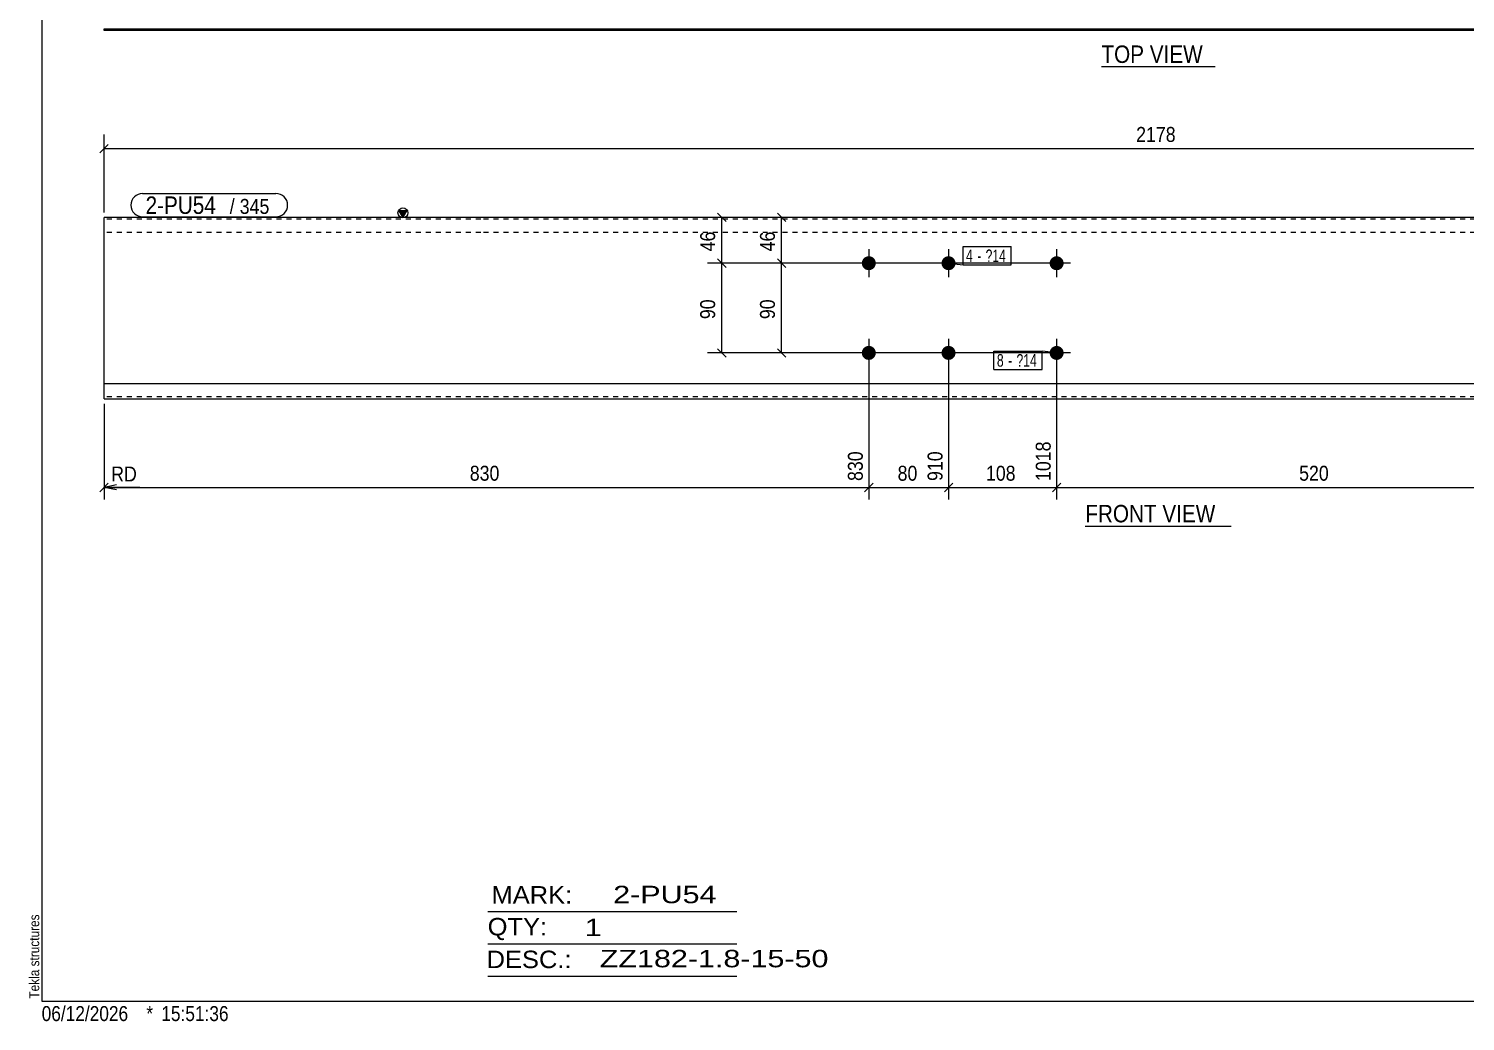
# Model space of a CAD drawing. Header units: millimetres. Extents: x 2 to 579, y 1 to 405.
# Drawn here: x 2.4 to 290.7, y 1 to 200.2 of the extents above; entities that cross this region are included whole.
import ezdxf

# ---------------------------------------------------------------- set-up
doc = ezdxf.new("R2010")
doc.units = ezdxf.units.MM
doc.linetypes.add('XKITLINE00', pattern=[0])
doc.linetypes.add('XKITLINE01', pattern=[4, 1, -1, 1, -1])
for name, color, linetype, lineweight in [('Bolt', 3, 'Continuous', 0), ('BoltMark', 7, 'Continuous', 0), ('Dimensions', 7, 'Continuous', 0), ('DrawingSheet', 5, 'Continuous', 0), ('OtherObjectType', 7, 'Continuous', 0), ('Part', 2, 'Continuous', 0), ('PartMark', 7, 'Continuous', 0)]:
    doc.layers.add(name, color=color, linetype=linetype, lineweight=lineweight)
doc.styles.add('ARIAL', font='ARIAL.TTF')
doc.styles.add('ARIAL_NARROW', font='ARIALN.TTF')

# ---------------------------------------------------------------- blocks, each defined once
blk = doc.blocks.new('*A1')
at = {"layer": 'Bolt'}
for points in [[(172.39, 153.06), (172.39, 153.02), (172.39, 152.99), (172.39, 152.95), (172.38, 152.92), (172.38, 152.89), (172.37, 152.85), (172.37, 152.82), (172.36, 152.79), (172.35, 152.75), (172.34, 152.72), (172.33, 152.69), (172.32, 152.65), (172.31, 152.62), (172.3, 152.59), (172.29, 152.56), (172.27, 152.52), (172.26, 152.49), (172.24, 152.46), (172.23, 152.43), (172.21, 152.4), (172.19, 152.37), (172.18, 152.34), (172.16, 152.31), (172.14, 152.29), (172.12, 152.26), (172.1, 152.23), (172.08, 152.2), (172.05, 152.18), (172.03, 152.15), (172.01, 152.13), (171.98, 152.1), (171.96, 152.08), (171.93, 152.05), (171.91, 152.03), (171.88, 152.01), (171.86, 151.99), (171.83, 151.97), (171.8, 151.95), (171.77, 151.93), (171.74, 151.91), (171.71, 151.89), (171.68, 151.87), (171.65, 151.86), (171.62, 151.84), (171.59, 151.83), (171.56, 151.81), (171.53, 151.8), (171.5, 151.79), (171.47, 151.77), (171.43, 151.76), (171.4, 151.75), (171.37, 151.74), (171.33, 151.73), (171.3, 151.73), (171.27, 151.72), (171.23, 151.71), (171.2, 151.71), (171.17, 151.7), (171.13, 151.7), (171.1, 151.7), (171.06, 151.69), (171.03, 151.69), (170.99, 151.69), (170.96, 151.69), (170.93, 151.69), (170.89, 151.7), (170.86, 151.7), (170.82, 151.7), (170.79, 151.71), (170.75, 151.71), (170.72, 151.72), (170.69, 151.73), (170.65, 151.73), (170.62, 151.74), (170.59, 151.75), (170.55, 151.76), (170.52, 151.77), (170.49, 151.79), (170.46, 151.8), (170.43, 151.81), (170.4, 151.83), (170.36, 151.84), (170.33, 151.86), (170.3, 151.87), (170.27, 151.89), (170.24, 151.91), (170.22, 151.93), (170.19, 151.95), (170.16, 151.97), (170.13, 151.99), (170.11, 152.01), (170.08, 152.03), (170.05, 152.05), (170.03, 152.08), (170, 152.1), (169.98, 152.13), (169.96, 152.15), (169.93, 152.18), (169.91, 152.2), (169.89, 152.23), (169.87, 152.26), (169.85, 152.29), (169.83, 152.31), (169.81, 152.34), (169.79, 152.37), (169.78, 152.4), (169.76, 152.43), (169.74, 152.46), (169.73, 152.49), (169.71, 152.52), (169.7, 152.56), (169.69, 152.59), (169.68, 152.62), (169.66, 152.65), (169.65, 152.69), (169.64, 152.72), (169.64, 152.75), (169.63, 152.79), (169.62, 152.82), (169.61, 152.85), (169.61, 152.89), (169.6, 152.92), (169.6, 152.95), (169.6, 152.99), (169.6, 153.02), (169.59, 153.06), (169.59, 153.09), (169.59, 153.13), (169.6, 153.16), (169.6, 153.2), (169.6, 153.23), (169.6, 153.26), (169.61, 153.3), (169.61, 153.33), (169.62, 153.37), (169.63, 153.4), (169.64, 153.43), (169.64, 153.47), (169.65, 153.5), (169.66, 153.53), (169.68, 153.56), (169.69, 153.6), (169.7, 153.63), (169.71, 153.66), (169.73, 153.69), (169.74, 153.72), (169.76, 153.75), (169.78, 153.78), (169.79, 153.81), (169.81, 153.84), (169.83, 153.87), (169.85, 153.9), (169.87, 153.93), (169.89, 153.95), (169.91, 153.98), (169.93, 154.01), (169.96, 154.03), (169.98, 154.06), (170, 154.08), (170.03, 154.11), (170.05, 154.13), (170.08, 154.15), (170.11, 154.17), (170.13, 154.2), (170.16, 154.22), (170.19, 154.24), (170.22, 154.26), (170.24, 154.27), (170.27, 154.29), (170.3, 154.31), (170.33, 154.33), (170.36, 154.34), (170.4, 154.36), (170.43, 154.37), (170.46, 154.39), (170.49, 154.4), (170.52, 154.41), (170.55, 154.42), (170.59, 154.43), (170.62, 154.44), (170.65, 154.45), (170.69, 154.46), (170.72, 154.47), (170.75, 154.47), (170.79, 154.48), (170.82, 154.48), (170.86, 154.49), (170.89, 154.49), (170.93, 154.49), (170.96, 154.49), (170.99, 154.49), (171.03, 154.49), (171.06, 154.49), (171.1, 154.49), (171.13, 154.49), (171.17, 154.48), (171.2, 154.48), (171.23, 154.47), (171.27, 154.47), (171.3, 154.46), (171.33, 154.45), (171.37, 154.44), (171.4, 154.43), (171.43, 154.42), (171.47, 154.41), (171.5, 154.4), (171.53, 154.39), (171.56, 154.37), (171.59, 154.36), (171.62, 154.34), (171.65, 154.33), (171.68, 154.31), (171.71, 154.29), (171.74, 154.27), (171.77, 154.26), (171.8, 154.24), (171.83, 154.22), (171.86, 154.2), (171.88, 154.17), (171.91, 154.15), (171.93, 154.13), (171.96, 154.11), (171.98, 154.08), (172.01, 154.06), (172.03, 154.03), (172.05, 154.01), (172.08, 153.98), (172.1, 153.95), (172.12, 153.93), (172.14, 153.9), (172.16, 153.87), (172.18, 153.84), (172.19, 153.81), (172.21, 153.78), (172.23, 153.75), (172.24, 153.72), (172.26, 153.69), (172.27, 153.66), (172.29, 153.63), (172.3, 153.6), (172.31, 153.56), (172.32, 153.53), (172.33, 153.5), (172.34, 153.47), (172.35, 153.43), (172.36, 153.4), (172.37, 153.37), (172.37, 153.33), (172.38, 153.3), (172.38, 153.26), (172.39, 153.23), (172.39, 153.2), (172.39, 153.16), (172.39, 153.13), (172.39, 153.09)], [(188.39, 153.06), (188.39, 153.02), (188.39, 152.99), (188.39, 152.95), (188.38, 152.92), (188.38, 152.89), (188.37, 152.85), (188.37, 152.82), (188.36, 152.79), (188.35, 152.75), (188.34, 152.72), (188.33, 152.69), (188.32, 152.65), (188.31, 152.62), (188.3, 152.59), (188.29, 152.56), (188.27, 152.52), (188.26, 152.49), (188.24, 152.46), (188.23, 152.43), (188.21, 152.4), (188.19, 152.37), (188.18, 152.34), (188.16, 152.31), (188.14, 152.29), (188.12, 152.26), (188.1, 152.23), (188.08, 152.2), (188.05, 152.18), (188.03, 152.15), (188.01, 152.13), (187.98, 152.1), (187.96, 152.08), (187.93, 152.05), (187.91, 152.03), (187.88, 152.01), (187.86, 151.99), (187.83, 151.97), (187.8, 151.95), (187.77, 151.93), (187.74, 151.91), (187.71, 151.89), (187.68, 151.87), (187.65, 151.86), (187.62, 151.84), (187.59, 151.83), (187.56, 151.81), (187.53, 151.8), (187.5, 151.79), (187.47, 151.77), (187.43, 151.76), (187.4, 151.75), (187.37, 151.74), (187.33, 151.73), (187.3, 151.73), (187.27, 151.72), (187.23, 151.71), (187.2, 151.71), (187.17, 151.7), (187.13, 151.7), (187.1, 151.7), (187.06, 151.69), (187.03, 151.69), (186.99, 151.69), (186.96, 151.69), (186.93, 151.69), (186.89, 151.7), (186.86, 151.7), (186.82, 151.7), (186.79, 151.71), (186.75, 151.71), (186.72, 151.72), (186.69, 151.73), (186.65, 151.73), (186.62, 151.74), (186.59, 151.75), (186.55, 151.76), (186.52, 151.77), (186.49, 151.79), (186.46, 151.8), (186.43, 151.81), (186.4, 151.83), (186.36, 151.84), (186.33, 151.86), (186.3, 151.87), (186.27, 151.89), (186.24, 151.91), (186.22, 151.93), (186.19, 151.95), (186.16, 151.97), (186.13, 151.99), (186.11, 152.01), (186.08, 152.03), (186.05, 152.05), (186.03, 152.08), (186, 152.1), (185.98, 152.13), (185.96, 152.15), (185.93, 152.18), (185.91, 152.2), (185.89, 152.23), (185.87, 152.26), (185.85, 152.29), (185.83, 152.31), (185.81, 152.34), (185.79, 152.37), (185.78, 152.4), (185.76, 152.43), (185.74, 152.46), (185.73, 152.49), (185.71, 152.52), (185.7, 152.56), (185.69, 152.59), (185.68, 152.62), (185.66, 152.65), (185.65, 152.69), (185.64, 152.72), (185.64, 152.75), (185.63, 152.79), (185.62, 152.82), (185.61, 152.85), (185.61, 152.89), (185.6, 152.92), (185.6, 152.95), (185.6, 152.99), (185.6, 153.02), (185.59, 153.06), (185.59, 153.09), (185.59, 153.13), (185.6, 153.16), (185.6, 153.2), (185.6, 153.23), (185.6, 153.26), (185.61, 153.3), (185.61, 153.33), (185.62, 153.37), (185.63, 153.4), (185.64, 153.43), (185.64, 153.47), (185.65, 153.5), (185.66, 153.53), (185.68, 153.56), (185.69, 153.6), (185.7, 153.63), (185.71, 153.66), (185.73, 153.69), (185.74, 153.72), (185.76, 153.75), (185.78, 153.78), (185.79, 153.81), (185.81, 153.84), (185.83, 153.87), (185.85, 153.9), (185.87, 153.93), (185.89, 153.95), (185.91, 153.98), (185.93, 154.01), (185.96, 154.03), (185.98, 154.06), (186, 154.08), (186.03, 154.11), (186.05, 154.13), (186.08, 154.15), (186.11, 154.17), (186.13, 154.2), (186.16, 154.22), (186.19, 154.24), (186.22, 154.26), (186.24, 154.27), (186.27, 154.29), (186.3, 154.31), (186.33, 154.33), (186.36, 154.34), (186.4, 154.36), (186.43, 154.37), (186.46, 154.39), (186.49, 154.4), (186.52, 154.41), (186.55, 154.42), (186.59, 154.43), (186.62, 154.44), (186.65, 154.45), (186.69, 154.46), (186.72, 154.47), (186.75, 154.47), (186.79, 154.48), (186.82, 154.48), (186.86, 154.49), (186.89, 154.49), (186.93, 154.49), (186.96, 154.49), (186.99, 154.49), (187.03, 154.49), (187.06, 154.49), (187.1, 154.49), (187.13, 154.49), (187.17, 154.48), (187.2, 154.48), (187.23, 154.47), (187.27, 154.47), (187.3, 154.46), (187.33, 154.45), (187.37, 154.44), (187.4, 154.43), (187.43, 154.42), (187.47, 154.41), (187.5, 154.4), (187.53, 154.39), (187.56, 154.37), (187.59, 154.36), (187.62, 154.34), (187.65, 154.33), (187.68, 154.31), (187.71, 154.29), (187.74, 154.27), (187.77, 154.26), (187.8, 154.24), (187.83, 154.22), (187.86, 154.2), (187.88, 154.17), (187.91, 154.15), (187.93, 154.13), (187.96, 154.11), (187.98, 154.08), (188.01, 154.06), (188.03, 154.03), (188.05, 154.01), (188.08, 153.98), (188.1, 153.95), (188.12, 153.93), (188.14, 153.9), (188.16, 153.87), (188.18, 153.84), (188.19, 153.81), (188.21, 153.78), (188.23, 153.75), (188.24, 153.72), (188.26, 153.69), (188.27, 153.66), (188.29, 153.63), (188.3, 153.6), (188.31, 153.56), (188.32, 153.53), (188.33, 153.5), (188.34, 153.47), (188.35, 153.43), (188.36, 153.4), (188.37, 153.37), (188.37, 153.33), (188.38, 153.3), (188.38, 153.26), (188.39, 153.23), (188.39, 153.2), (188.39, 153.16), (188.39, 153.13), (188.39, 153.09)], [(172.39, 135.06), (172.39, 135.02), (172.39, 134.99), (172.39, 134.95), (172.38, 134.92), (172.38, 134.89), (172.37, 134.85), (172.37, 134.82), (172.36, 134.79), (172.35, 134.75), (172.34, 134.72), (172.33, 134.69), (172.32, 134.65), (172.31, 134.62), (172.3, 134.59), (172.29, 134.56), (172.27, 134.52), (172.26, 134.49), (172.24, 134.46), (172.23, 134.43), (172.21, 134.4), (172.19, 134.37), (172.18, 134.34), (172.16, 134.31), (172.14, 134.29), (172.12, 134.26), (172.1, 134.23), (172.08, 134.2), (172.05, 134.18), (172.03, 134.15), (172.01, 134.13), (171.98, 134.1), (171.96, 134.08), (171.93, 134.05), (171.91, 134.03), (171.88, 134.01), (171.86, 133.99), (171.83, 133.97), (171.8, 133.95), (171.77, 133.93), (171.74, 133.91), (171.71, 133.89), (171.68, 133.87), (171.65, 133.86), (171.62, 133.84), (171.59, 133.83), (171.56, 133.81), (171.53, 133.8), (171.5, 133.79), (171.47, 133.77), (171.43, 133.76), (171.4, 133.75), (171.37, 133.74), (171.33, 133.73), (171.3, 133.73), (171.27, 133.72), (171.23, 133.71), (171.2, 133.71), (171.17, 133.7), (171.13, 133.7), (171.1, 133.7), (171.06, 133.69), (171.03, 133.69), (170.99, 133.69), (170.96, 133.69), (170.93, 133.69), (170.89, 133.7), (170.86, 133.7), (170.82, 133.7), (170.79, 133.71), (170.75, 133.71), (170.72, 133.72), (170.69, 133.73), (170.65, 133.73), (170.62, 133.74), (170.59, 133.75), (170.55, 133.76), (170.52, 133.77), (170.49, 133.79), (170.46, 133.8), (170.43, 133.81), (170.4, 133.83), (170.36, 133.84), (170.33, 133.86), (170.3, 133.87), (170.27, 133.89), (170.24, 133.91), (170.22, 133.93), (170.19, 133.95), (170.16, 133.97), (170.13, 133.99), (170.11, 134.01), (170.08, 134.03), (170.05, 134.05), (170.03, 134.08), (170, 134.1), (169.98, 134.13), (169.96, 134.15), (169.93, 134.18), (169.91, 134.2), (169.89, 134.23), (169.87, 134.26), (169.85, 134.29), (169.83, 134.31), (169.81, 134.34), (169.79, 134.37), (169.78, 134.4), (169.76, 134.43), (169.74, 134.46), (169.73, 134.49), (169.71, 134.52), (169.7, 134.56), (169.69, 134.59), (169.68, 134.62), (169.66, 134.65), (169.65, 134.69), (169.64, 134.72), (169.64, 134.75), (169.63, 134.79), (169.62, 134.82), (169.61, 134.85), (169.61, 134.89), (169.6, 134.92), (169.6, 134.95), (169.6, 134.99), (169.6, 135.02), (169.59, 135.06), (169.59, 135.09), (169.59, 135.13), (169.6, 135.16), (169.6, 135.2), (169.6, 135.23), (169.6, 135.26), (169.61, 135.3), (169.61, 135.33), (169.62, 135.37), (169.63, 135.4), (169.64, 135.43), (169.64, 135.47), (169.65, 135.5), (169.66, 135.53), (169.68, 135.56), (169.69, 135.6), (169.7, 135.63), (169.71, 135.66), (169.73, 135.69), (169.74, 135.72), (169.76, 135.75), (169.78, 135.78), (169.79, 135.81), (169.81, 135.84), (169.83, 135.87), (169.85, 135.9), (169.87, 135.93), (169.89, 135.95), (169.91, 135.98), (169.93, 136.01), (169.96, 136.03), (169.98, 136.06), (170, 136.08), (170.03, 136.11), (170.05, 136.13), (170.08, 136.15), (170.11, 136.17), (170.13, 136.2), (170.16, 136.22), (170.19, 136.24), (170.22, 136.26), (170.24, 136.27), (170.27, 136.29), (170.3, 136.31), (170.33, 136.33), (170.36, 136.34), (170.4, 136.36), (170.43, 136.37), (170.46, 136.39), (170.49, 136.4), (170.52, 136.41), (170.55, 136.42), (170.59, 136.43), (170.62, 136.44), (170.65, 136.45), (170.69, 136.46), (170.72, 136.47), (170.75, 136.47), (170.79, 136.48), (170.82, 136.48), (170.86, 136.49), (170.89, 136.49), (170.93, 136.49), (170.96, 136.49), (170.99, 136.49), (171.03, 136.49), (171.06, 136.49), (171.1, 136.49), (171.13, 136.49), (171.17, 136.48), (171.2, 136.48), (171.23, 136.47), (171.27, 136.47), (171.3, 136.46), (171.33, 136.45), (171.37, 136.44), (171.4, 136.43), (171.43, 136.42), (171.47, 136.41), (171.5, 136.4), (171.53, 136.39), (171.56, 136.37), (171.59, 136.36), (171.62, 136.34), (171.65, 136.33), (171.68, 136.31), (171.71, 136.29), (171.74, 136.27), (171.77, 136.26), (171.8, 136.24), (171.83, 136.22), (171.86, 136.2), (171.88, 136.17), (171.91, 136.15), (171.93, 136.13), (171.96, 136.11), (171.98, 136.08), (172.01, 136.06), (172.03, 136.03), (172.05, 136.01), (172.08, 135.98), (172.1, 135.95), (172.12, 135.93), (172.14, 135.9), (172.16, 135.87), (172.18, 135.84), (172.19, 135.81), (172.21, 135.78), (172.23, 135.75), (172.24, 135.72), (172.26, 135.69), (172.27, 135.66), (172.29, 135.63), (172.3, 135.6), (172.31, 135.56), (172.32, 135.53), (172.33, 135.5), (172.34, 135.47), (172.35, 135.43), (172.36, 135.4), (172.37, 135.37), (172.37, 135.33), (172.38, 135.3), (172.38, 135.26), (172.39, 135.23), (172.39, 135.2), (172.39, 135.16), (172.39, 135.13), (172.39, 135.09)], [(188.39, 135.06), (188.39, 135.02), (188.39, 134.99), (188.39, 134.95), (188.38, 134.92), (188.38, 134.89), (188.37, 134.85), (188.37, 134.82), (188.36, 134.79), (188.35, 134.75), (188.34, 134.72), (188.33, 134.69), (188.32, 134.65), (188.31, 134.62), (188.3, 134.59), (188.29, 134.56), (188.27, 134.52), (188.26, 134.49), (188.24, 134.46), (188.23, 134.43), (188.21, 134.4), (188.19, 134.37), (188.18, 134.34), (188.16, 134.31), (188.14, 134.29), (188.12, 134.26), (188.1, 134.23), (188.08, 134.2), (188.05, 134.18), (188.03, 134.15), (188.01, 134.13), (187.98, 134.1), (187.96, 134.08), (187.93, 134.05), (187.91, 134.03), (187.88, 134.01), (187.86, 133.99), (187.83, 133.97), (187.8, 133.95), (187.77, 133.93), (187.74, 133.91), (187.71, 133.89), (187.68, 133.87), (187.65, 133.86), (187.62, 133.84), (187.59, 133.83), (187.56, 133.81), (187.53, 133.8), (187.5, 133.79), (187.47, 133.77), (187.43, 133.76), (187.4, 133.75), (187.37, 133.74), (187.33, 133.73), (187.3, 133.73), (187.27, 133.72), (187.23, 133.71), (187.2, 133.71), (187.17, 133.7), (187.13, 133.7), (187.1, 133.7), (187.06, 133.69), (187.03, 133.69), (186.99, 133.69), (186.96, 133.69), (186.93, 133.69), (186.89, 133.7), (186.86, 133.7), (186.82, 133.7), (186.79, 133.71), (186.75, 133.71), (186.72, 133.72), (186.69, 133.73), (186.65, 133.73), (186.62, 133.74), (186.59, 133.75), (186.55, 133.76), (186.52, 133.77), (186.49, 133.79), (186.46, 133.8), (186.43, 133.81), (186.4, 133.83), (186.36, 133.84), (186.33, 133.86), (186.3, 133.87), (186.27, 133.89), (186.24, 133.91), (186.22, 133.93), (186.19, 133.95), (186.16, 133.97), (186.13, 133.99), (186.11, 134.01), (186.08, 134.03), (186.05, 134.05), (186.03, 134.08), (186, 134.1), (185.98, 134.13), (185.96, 134.15), (185.93, 134.18), (185.91, 134.2), (185.89, 134.23), (185.87, 134.26), (185.85, 134.29), (185.83, 134.31), (185.81, 134.34), (185.79, 134.37), (185.78, 134.4), (185.76, 134.43), (185.74, 134.46), (185.73, 134.49), (185.71, 134.52), (185.7, 134.56), (185.69, 134.59), (185.68, 134.62), (185.66, 134.65), (185.65, 134.69), (185.64, 134.72), (185.64, 134.75), (185.63, 134.79), (185.62, 134.82), (185.61, 134.85), (185.61, 134.89), (185.6, 134.92), (185.6, 134.95), (185.6, 134.99), (185.6, 135.02), (185.59, 135.06), (185.59, 135.09), (185.59, 135.13), (185.6, 135.16), (185.6, 135.2), (185.6, 135.23), (185.6, 135.26), (185.61, 135.3), (185.61, 135.33), (185.62, 135.37), (185.63, 135.4), (185.64, 135.43), (185.64, 135.47), (185.65, 135.5), (185.66, 135.53), (185.68, 135.56), (185.69, 135.6), (185.7, 135.63), (185.71, 135.66), (185.73, 135.69), (185.74, 135.72), (185.76, 135.75), (185.78, 135.78), (185.79, 135.81), (185.81, 135.84), (185.83, 135.87), (185.85, 135.9), (185.87, 135.93), (185.89, 135.95), (185.91, 135.98), (185.93, 136.01), (185.96, 136.03), (185.98, 136.06), (186, 136.08), (186.03, 136.11), (186.05, 136.13), (186.08, 136.15), (186.11, 136.17), (186.13, 136.2), (186.16, 136.22), (186.19, 136.24), (186.22, 136.26), (186.24, 136.27), (186.27, 136.29), (186.3, 136.31), (186.33, 136.33), (186.36, 136.34), (186.4, 136.36), (186.43, 136.37), (186.46, 136.39), (186.49, 136.4), (186.52, 136.41), (186.55, 136.42), (186.59, 136.43), (186.62, 136.44), (186.65, 136.45), (186.69, 136.46), (186.72, 136.47), (186.75, 136.47), (186.79, 136.48), (186.82, 136.48), (186.86, 136.49), (186.89, 136.49), (186.93, 136.49), (186.96, 136.49), (186.99, 136.49), (187.03, 136.49), (187.06, 136.49), (187.1, 136.49), (187.13, 136.49), (187.17, 136.48), (187.2, 136.48), (187.23, 136.47), (187.27, 136.47), (187.3, 136.46), (187.33, 136.45), (187.37, 136.44), (187.4, 136.43), (187.43, 136.42), (187.47, 136.41), (187.5, 136.4), (187.53, 136.39), (187.56, 136.37), (187.59, 136.36), (187.62, 136.34), (187.65, 136.33), (187.68, 136.31), (187.71, 136.29), (187.74, 136.27), (187.77, 136.26), (187.8, 136.24), (187.83, 136.22), (187.86, 136.2), (187.88, 136.17), (187.91, 136.15), (187.93, 136.13), (187.96, 136.11), (187.98, 136.08), (188.01, 136.06), (188.03, 136.03), (188.05, 136.01), (188.08, 135.98), (188.1, 135.95), (188.12, 135.93), (188.14, 135.9), (188.16, 135.87), (188.18, 135.84), (188.19, 135.81), (188.21, 135.78), (188.23, 135.75), (188.24, 135.72), (188.26, 135.69), (188.27, 135.66), (188.29, 135.63), (188.3, 135.6), (188.31, 135.56), (188.32, 135.53), (188.33, 135.5), (188.34, 135.47), (188.35, 135.43), (188.36, 135.4), (188.37, 135.37), (188.37, 135.33), (188.38, 135.3), (188.38, 135.26), (188.39, 135.23), (188.39, 135.2), (188.39, 135.16), (188.39, 135.13), (188.39, 135.09)]]:
    blk.add_hatch(color=3, dxfattribs=at).paths.add_polyline_path(points, flags=17)
at = {"layer": 'Bolt', "color": 3, "linetype": 'XKITLINE00', "lineweight": 0}
for p, q in [((170.99, 155.89), (170.99, 150.29)), ((186.99, 155.89), (186.99, 150.29)), ((173.79, 153.09), (168.19, 153.09)), ((189.79, 153.09), (184.19, 153.09)), ((170.99, 137.89), (170.99, 132.29)), ((186.99, 137.89), (186.99, 132.29)), ((173.79, 135.09), (168.19, 135.09)), ((189.79, 135.09), (184.19, 135.09))]:
    blk.add_line(p, q, dxfattribs=at)
blk = doc.blocks.new('*A3')
at = {"layer": 'Bolt'}
for points in [[(210.09, 153.06), (210.09, 153.02), (210.08, 152.99), (210.08, 152.95), (210.08, 152.92), (210.07, 152.89), (210.07, 152.85), (210.06, 152.82), (210.05, 152.79), (210.05, 152.75), (210.04, 152.72), (210.03, 152.69), (210.02, 152.65), (210.01, 152.62), (209.99, 152.59), (209.98, 152.56), (209.97, 152.52), (209.95, 152.49), (209.94, 152.46), (209.92, 152.43), (209.91, 152.4), (209.89, 152.37), (209.87, 152.34), (209.85, 152.31), (209.83, 152.29), (209.81, 152.26), (209.79, 152.23), (209.77, 152.2), (209.75, 152.18), (209.73, 152.15), (209.7, 152.13), (209.68, 152.1), (209.65, 152.08), (209.63, 152.05), (209.6, 152.03), (209.58, 152.01), (209.55, 151.99), (209.52, 151.97), (209.49, 151.95), (209.47, 151.93), (209.44, 151.91), (209.41, 151.89), (209.38, 151.87), (209.35, 151.86), (209.32, 151.84), (209.29, 151.83), (209.26, 151.81), (209.22, 151.8), (209.19, 151.79), (209.16, 151.77), (209.13, 151.76), (209.09, 151.75), (209.06, 151.74), (209.03, 151.73), (209, 151.73), (208.96, 151.72), (208.93, 151.71), (208.89, 151.71), (208.86, 151.7), (208.83, 151.7), (208.79, 151.7), (208.76, 151.69), (208.72, 151.69), (208.69, 151.69), (208.65, 151.69), (208.62, 151.69), (208.59, 151.7), (208.55, 151.7), (208.52, 151.7), (208.48, 151.71), (208.45, 151.71), (208.42, 151.72), (208.38, 151.73), (208.35, 151.73), (208.32, 151.74), (208.28, 151.75), (208.25, 151.76), (208.22, 151.77), (208.18, 151.79), (208.15, 151.8), (208.12, 151.81), (208.09, 151.83), (208.06, 151.84), (208.03, 151.86), (208, 151.87), (207.97, 151.89), (207.94, 151.91), (207.91, 151.93), (207.88, 151.95), (207.85, 151.97), (207.83, 151.99), (207.8, 152.01), (207.77, 152.03), (207.75, 152.05), (207.72, 152.08), (207.7, 152.1), (207.67, 152.13), (207.65, 152.15), (207.63, 152.18), (207.61, 152.2), (207.58, 152.23), (207.56, 152.26), (207.54, 152.29), (207.52, 152.31), (207.51, 152.34), (207.49, 152.37), (207.47, 152.4), (207.45, 152.43), (207.44, 152.46), (207.42, 152.49), (207.41, 152.52), (207.39, 152.56), (207.38, 152.59), (207.37, 152.62), (207.36, 152.65), (207.35, 152.69), (207.34, 152.72), (207.33, 152.75), (207.32, 152.79), (207.32, 152.82), (207.31, 152.85), (207.3, 152.89), (207.3, 152.92), (207.3, 152.95), (207.29, 152.99), (207.29, 153.02), (207.29, 153.06), (207.29, 153.09), (207.29, 153.13), (207.29, 153.16), (207.29, 153.2), (207.3, 153.23), (207.3, 153.26), (207.3, 153.3), (207.31, 153.33), (207.32, 153.37), (207.32, 153.4), (207.33, 153.43), (207.34, 153.47), (207.35, 153.5), (207.36, 153.53), (207.37, 153.56), (207.38, 153.6), (207.39, 153.63), (207.41, 153.66), (207.42, 153.69), (207.44, 153.72), (207.45, 153.75), (207.47, 153.78), (207.49, 153.81), (207.51, 153.84), (207.52, 153.87), (207.54, 153.9), (207.56, 153.93), (207.58, 153.95), (207.61, 153.98), (207.63, 154.01), (207.65, 154.03), (207.67, 154.06), (207.7, 154.08), (207.72, 154.11), (207.75, 154.13), (207.77, 154.15), (207.8, 154.17), (207.83, 154.2), (207.85, 154.22), (207.88, 154.24), (207.91, 154.26), (207.94, 154.27), (207.97, 154.29), (208, 154.31), (208.03, 154.33), (208.06, 154.34), (208.09, 154.36), (208.12, 154.37), (208.15, 154.39), (208.18, 154.4), (208.22, 154.41), (208.25, 154.42), (208.28, 154.43), (208.32, 154.44), (208.35, 154.45), (208.38, 154.46), (208.42, 154.47), (208.45, 154.47), (208.48, 154.48), (208.52, 154.48), (208.55, 154.49), (208.59, 154.49), (208.62, 154.49), (208.65, 154.49), (208.69, 154.49), (208.72, 154.49), (208.76, 154.49), (208.79, 154.49), (208.83, 154.49), (208.86, 154.48), (208.89, 154.48), (208.93, 154.47), (208.96, 154.47), (209, 154.46), (209.03, 154.45), (209.06, 154.44), (209.09, 154.43), (209.13, 154.42), (209.16, 154.41), (209.19, 154.4), (209.22, 154.39), (209.26, 154.37), (209.29, 154.36), (209.32, 154.34), (209.35, 154.33), (209.38, 154.31), (209.41, 154.29), (209.44, 154.27), (209.47, 154.26), (209.49, 154.24), (209.52, 154.22), (209.55, 154.2), (209.58, 154.17), (209.6, 154.15), (209.63, 154.13), (209.65, 154.11), (209.68, 154.08), (209.7, 154.06), (209.73, 154.03), (209.75, 154.01), (209.77, 153.98), (209.79, 153.95), (209.81, 153.93), (209.83, 153.9), (209.85, 153.87), (209.87, 153.84), (209.89, 153.81), (209.91, 153.78), (209.92, 153.75), (209.94, 153.72), (209.95, 153.69), (209.97, 153.66), (209.98, 153.63), (209.99, 153.6), (210.01, 153.56), (210.02, 153.53), (210.03, 153.5), (210.04, 153.47), (210.05, 153.43), (210.05, 153.4), (210.06, 153.37), (210.07, 153.33), (210.07, 153.3), (210.08, 153.26), (210.08, 153.23), (210.08, 153.2), (210.09, 153.16), (210.09, 153.13), (210.09, 153.09)], [(434.09, 153.06), (434.09, 153.02), (434.08, 152.99), (434.08, 152.95), (434.08, 152.92), (434.07, 152.89), (434.07, 152.85), (434.06, 152.82), (434.05, 152.79), (434.05, 152.75), (434.04, 152.72), (434.03, 152.69), (434.02, 152.65), (434.01, 152.62), (433.99, 152.59), (433.98, 152.56), (433.97, 152.52), (433.95, 152.49), (433.94, 152.46), (433.92, 152.43), (433.91, 152.4), (433.89, 152.37), (433.87, 152.34), (433.85, 152.31), (433.83, 152.29), (433.81, 152.26), (433.79, 152.23), (433.77, 152.2), (433.75, 152.18), (433.73, 152.15), (433.7, 152.13), (433.68, 152.1), (433.65, 152.08), (433.63, 152.05), (433.6, 152.03), (433.58, 152.01), (433.55, 151.99), (433.52, 151.97), (433.49, 151.95), (433.47, 151.93), (433.44, 151.91), (433.41, 151.89), (433.38, 151.87), (433.35, 151.86), (433.32, 151.84), (433.29, 151.83), (433.26, 151.81), (433.22, 151.8), (433.19, 151.79), (433.16, 151.77), (433.13, 151.76), (433.09, 151.75), (433.06, 151.74), (433.03, 151.73), (433, 151.73), (432.96, 151.72), (432.93, 151.71), (432.89, 151.71), (432.86, 151.7), (432.83, 151.7), (432.79, 151.7), (432.76, 151.69), (432.72, 151.69), (432.69, 151.69), (432.65, 151.69), (432.62, 151.69), (432.59, 151.7), (432.55, 151.7), (432.52, 151.7), (432.48, 151.71), (432.45, 151.71), (432.42, 151.72), (432.38, 151.73), (432.35, 151.73), (432.32, 151.74), (432.28, 151.75), (432.25, 151.76), (432.22, 151.77), (432.18, 151.79), (432.15, 151.8), (432.12, 151.81), (432.09, 151.83), (432.06, 151.84), (432.03, 151.86), (432, 151.87), (431.97, 151.89), (431.94, 151.91), (431.91, 151.93), (431.88, 151.95), (431.85, 151.97), (431.83, 151.99), (431.8, 152.01), (431.77, 152.03), (431.75, 152.05), (431.72, 152.08), (431.7, 152.1), (431.67, 152.13), (431.65, 152.15), (431.63, 152.18), (431.61, 152.2), (431.58, 152.23), (431.56, 152.26), (431.54, 152.29), (431.52, 152.31), (431.51, 152.34), (431.49, 152.37), (431.47, 152.4), (431.45, 152.43), (431.44, 152.46), (431.42, 152.49), (431.41, 152.52), (431.39, 152.56), (431.38, 152.59), (431.37, 152.62), (431.36, 152.65), (431.35, 152.69), (431.34, 152.72), (431.33, 152.75), (431.32, 152.79), (431.32, 152.82), (431.31, 152.85), (431.3, 152.89), (431.3, 152.92), (431.3, 152.95), (431.29, 152.99), (431.29, 153.02), (431.29, 153.06), (431.29, 153.09), (431.29, 153.13), (431.29, 153.16), (431.29, 153.2), (431.3, 153.23), (431.3, 153.26), (431.3, 153.3), (431.31, 153.33), (431.32, 153.37), (431.32, 153.4), (431.33, 153.43), (431.34, 153.47), (431.35, 153.5), (431.36, 153.53), (431.37, 153.56), (431.38, 153.6), (431.39, 153.63), (431.41, 153.66), (431.42, 153.69), (431.44, 153.72), (431.45, 153.75), (431.47, 153.78), (431.49, 153.81), (431.51, 153.84), (431.52, 153.87), (431.54, 153.9), (431.56, 153.93), (431.58, 153.95), (431.61, 153.98), (431.63, 154.01), (431.65, 154.03), (431.67, 154.06), (431.7, 154.08), (431.72, 154.11), (431.75, 154.13), (431.77, 154.15), (431.8, 154.17), (431.83, 154.2), (431.85, 154.22), (431.88, 154.24), (431.91, 154.26), (431.94, 154.27), (431.97, 154.29), (432, 154.31), (432.03, 154.33), (432.06, 154.34), (432.09, 154.36), (432.12, 154.37), (432.15, 154.39), (432.18, 154.4), (432.22, 154.41), (432.25, 154.42), (432.28, 154.43), (432.32, 154.44), (432.35, 154.45), (432.38, 154.46), (432.42, 154.47), (432.45, 154.47), (432.48, 154.48), (432.52, 154.48), (432.55, 154.49), (432.59, 154.49), (432.62, 154.49), (432.65, 154.49), (432.69, 154.49), (432.72, 154.49), (432.76, 154.49), (432.79, 154.49), (432.83, 154.49), (432.86, 154.48), (432.89, 154.48), (432.93, 154.47), (432.96, 154.47), (433, 154.46), (433.03, 154.45), (433.06, 154.44), (433.09, 154.43), (433.13, 154.42), (433.16, 154.41), (433.19, 154.4), (433.22, 154.39), (433.26, 154.37), (433.29, 154.36), (433.32, 154.34), (433.35, 154.33), (433.38, 154.31), (433.41, 154.29), (433.44, 154.27), (433.47, 154.26), (433.49, 154.24), (433.52, 154.22), (433.55, 154.2), (433.58, 154.17), (433.6, 154.15), (433.63, 154.13), (433.65, 154.11), (433.68, 154.08), (433.7, 154.06), (433.73, 154.03), (433.75, 154.01), (433.77, 153.98), (433.79, 153.95), (433.81, 153.93), (433.83, 153.9), (433.85, 153.87), (433.87, 153.84), (433.89, 153.81), (433.91, 153.78), (433.92, 153.75), (433.94, 153.72), (433.95, 153.69), (433.97, 153.66), (433.98, 153.63), (433.99, 153.6), (434.01, 153.56), (434.02, 153.53), (434.03, 153.5), (434.04, 153.47), (434.05, 153.43), (434.05, 153.4), (434.06, 153.37), (434.07, 153.33), (434.07, 153.3), (434.08, 153.26), (434.08, 153.23), (434.08, 153.2), (434.09, 153.16), (434.09, 153.13), (434.09, 153.09)], [(210.09, 135.06), (210.09, 135.02), (210.08, 134.99), (210.08, 134.95), (210.08, 134.92), (210.07, 134.89), (210.07, 134.85), (210.06, 134.82), (210.05, 134.79), (210.05, 134.75), (210.04, 134.72), (210.03, 134.69), (210.02, 134.65), (210.01, 134.62), (209.99, 134.59), (209.98, 134.56), (209.97, 134.52), (209.95, 134.49), (209.94, 134.46), (209.92, 134.43), (209.91, 134.4), (209.89, 134.37), (209.87, 134.34), (209.85, 134.31), (209.83, 134.29), (209.81, 134.26), (209.79, 134.23), (209.77, 134.2), (209.75, 134.18), (209.73, 134.15), (209.7, 134.13), (209.68, 134.1), (209.65, 134.08), (209.63, 134.05), (209.6, 134.03), (209.58, 134.01), (209.55, 133.99), (209.52, 133.97), (209.49, 133.95), (209.47, 133.93), (209.44, 133.91), (209.41, 133.89), (209.38, 133.87), (209.35, 133.86), (209.32, 133.84), (209.29, 133.83), (209.26, 133.81), (209.22, 133.8), (209.19, 133.79), (209.16, 133.77), (209.13, 133.76), (209.09, 133.75), (209.06, 133.74), (209.03, 133.73), (209, 133.73), (208.96, 133.72), (208.93, 133.71), (208.89, 133.71), (208.86, 133.7), (208.83, 133.7), (208.79, 133.7), (208.76, 133.69), (208.72, 133.69), (208.69, 133.69), (208.65, 133.69), (208.62, 133.69), (208.59, 133.7), (208.55, 133.7), (208.52, 133.7), (208.48, 133.71), (208.45, 133.71), (208.42, 133.72), (208.38, 133.73), (208.35, 133.73), (208.32, 133.74), (208.28, 133.75), (208.25, 133.76), (208.22, 133.77), (208.18, 133.79), (208.15, 133.8), (208.12, 133.81), (208.09, 133.83), (208.06, 133.84), (208.03, 133.86), (208, 133.87), (207.97, 133.89), (207.94, 133.91), (207.91, 133.93), (207.88, 133.95), (207.85, 133.97), (207.83, 133.99), (207.8, 134.01), (207.77, 134.03), (207.75, 134.05), (207.72, 134.08), (207.7, 134.1), (207.67, 134.13), (207.65, 134.15), (207.63, 134.18), (207.61, 134.2), (207.58, 134.23), (207.56, 134.26), (207.54, 134.29), (207.52, 134.31), (207.51, 134.34), (207.49, 134.37), (207.47, 134.4), (207.45, 134.43), (207.44, 134.46), (207.42, 134.49), (207.41, 134.52), (207.39, 134.56), (207.38, 134.59), (207.37, 134.62), (207.36, 134.65), (207.35, 134.69), (207.34, 134.72), (207.33, 134.75), (207.32, 134.79), (207.32, 134.82), (207.31, 134.85), (207.3, 134.89), (207.3, 134.92), (207.3, 134.95), (207.29, 134.99), (207.29, 135.02), (207.29, 135.06), (207.29, 135.09), (207.29, 135.13), (207.29, 135.16), (207.29, 135.2), (207.3, 135.23), (207.3, 135.26), (207.3, 135.3), (207.31, 135.33), (207.32, 135.37), (207.32, 135.4), (207.33, 135.43), (207.34, 135.47), (207.35, 135.5), (207.36, 135.53), (207.37, 135.56), (207.38, 135.6), (207.39, 135.63), (207.41, 135.66), (207.42, 135.69), (207.44, 135.72), (207.45, 135.75), (207.47, 135.78), (207.49, 135.81), (207.51, 135.84), (207.52, 135.87), (207.54, 135.9), (207.56, 135.93), (207.58, 135.95), (207.61, 135.98), (207.63, 136.01), (207.65, 136.03), (207.67, 136.06), (207.7, 136.08), (207.72, 136.11), (207.75, 136.13), (207.77, 136.15), (207.8, 136.17), (207.83, 136.2), (207.85, 136.22), (207.88, 136.24), (207.91, 136.26), (207.94, 136.27), (207.97, 136.29), (208, 136.31), (208.03, 136.33), (208.06, 136.34), (208.09, 136.36), (208.12, 136.37), (208.15, 136.39), (208.18, 136.4), (208.22, 136.41), (208.25, 136.42), (208.28, 136.43), (208.32, 136.44), (208.35, 136.45), (208.38, 136.46), (208.42, 136.47), (208.45, 136.47), (208.48, 136.48), (208.52, 136.48), (208.55, 136.49), (208.59, 136.49), (208.62, 136.49), (208.65, 136.49), (208.69, 136.49), (208.72, 136.49), (208.76, 136.49), (208.79, 136.49), (208.83, 136.49), (208.86, 136.48), (208.89, 136.48), (208.93, 136.47), (208.96, 136.47), (209, 136.46), (209.03, 136.45), (209.06, 136.44), (209.09, 136.43), (209.13, 136.42), (209.16, 136.41), (209.19, 136.4), (209.22, 136.39), (209.26, 136.37), (209.29, 136.36), (209.32, 136.34), (209.35, 136.33), (209.38, 136.31), (209.41, 136.29), (209.44, 136.27), (209.47, 136.26), (209.49, 136.24), (209.52, 136.22), (209.55, 136.2), (209.58, 136.17), (209.6, 136.15), (209.63, 136.13), (209.65, 136.11), (209.68, 136.08), (209.7, 136.06), (209.73, 136.03), (209.75, 136.01), (209.77, 135.98), (209.79, 135.95), (209.81, 135.93), (209.83, 135.9), (209.85, 135.87), (209.87, 135.84), (209.89, 135.81), (209.91, 135.78), (209.92, 135.75), (209.94, 135.72), (209.95, 135.69), (209.97, 135.66), (209.98, 135.63), (209.99, 135.6), (210.01, 135.56), (210.02, 135.53), (210.03, 135.5), (210.04, 135.47), (210.05, 135.43), (210.05, 135.4), (210.06, 135.37), (210.07, 135.33), (210.07, 135.3), (210.08, 135.26), (210.08, 135.23), (210.08, 135.2), (210.09, 135.16), (210.09, 135.13), (210.09, 135.09)], [(434.09, 135.06), (434.09, 135.02), (434.08, 134.99), (434.08, 134.95), (434.08, 134.92), (434.07, 134.89), (434.07, 134.85), (434.06, 134.82), (434.05, 134.79), (434.05, 134.75), (434.04, 134.72), (434.03, 134.69), (434.02, 134.65), (434.01, 134.62), (433.99, 134.59), (433.98, 134.56), (433.97, 134.52), (433.95, 134.49), (433.94, 134.46), (433.92, 134.43), (433.91, 134.4), (433.89, 134.37), (433.87, 134.34), (433.85, 134.31), (433.83, 134.29), (433.81, 134.26), (433.79, 134.23), (433.77, 134.2), (433.75, 134.18), (433.73, 134.15), (433.7, 134.13), (433.68, 134.1), (433.65, 134.08), (433.63, 134.05), (433.6, 134.03), (433.58, 134.01), (433.55, 133.99), (433.52, 133.97), (433.49, 133.95), (433.47, 133.93), (433.44, 133.91), (433.41, 133.89), (433.38, 133.87), (433.35, 133.86), (433.32, 133.84), (433.29, 133.83), (433.26, 133.81), (433.22, 133.8), (433.19, 133.79), (433.16, 133.77), (433.13, 133.76), (433.09, 133.75), (433.06, 133.74), (433.03, 133.73), (433, 133.73), (432.96, 133.72), (432.93, 133.71), (432.89, 133.71), (432.86, 133.7), (432.83, 133.7), (432.79, 133.7), (432.76, 133.69), (432.72, 133.69), (432.69, 133.69), (432.65, 133.69), (432.62, 133.69), (432.59, 133.7), (432.55, 133.7), (432.52, 133.7), (432.48, 133.71), (432.45, 133.71), (432.42, 133.72), (432.38, 133.73), (432.35, 133.73), (432.32, 133.74), (432.28, 133.75), (432.25, 133.76), (432.22, 133.77), (432.18, 133.79), (432.15, 133.8), (432.12, 133.81), (432.09, 133.83), (432.06, 133.84), (432.03, 133.86), (432, 133.87), (431.97, 133.89), (431.94, 133.91), (431.91, 133.93), (431.88, 133.95), (431.85, 133.97), (431.83, 133.99), (431.8, 134.01), (431.77, 134.03), (431.75, 134.05), (431.72, 134.08), (431.7, 134.1), (431.67, 134.13), (431.65, 134.15), (431.63, 134.18), (431.61, 134.2), (431.58, 134.23), (431.56, 134.26), (431.54, 134.29), (431.52, 134.31), (431.51, 134.34), (431.49, 134.37), (431.47, 134.4), (431.45, 134.43), (431.44, 134.46), (431.42, 134.49), (431.41, 134.52), (431.39, 134.56), (431.38, 134.59), (431.37, 134.62), (431.36, 134.65), (431.35, 134.69), (431.34, 134.72), (431.33, 134.75), (431.32, 134.79), (431.32, 134.82), (431.31, 134.85), (431.3, 134.89), (431.3, 134.92), (431.3, 134.95), (431.29, 134.99), (431.29, 135.02), (431.29, 135.06), (431.29, 135.09), (431.29, 135.13), (431.29, 135.16), (431.29, 135.2), (431.3, 135.23), (431.3, 135.26), (431.3, 135.3), (431.31, 135.33), (431.32, 135.37), (431.32, 135.4), (431.33, 135.43), (431.34, 135.47), (431.35, 135.5), (431.36, 135.53), (431.37, 135.56), (431.38, 135.6), (431.39, 135.63), (431.41, 135.66), (431.42, 135.69), (431.44, 135.72), (431.45, 135.75), (431.47, 135.78), (431.49, 135.81), (431.51, 135.84), (431.52, 135.87), (431.54, 135.9), (431.56, 135.93), (431.58, 135.95), (431.61, 135.98), (431.63, 136.01), (431.65, 136.03), (431.67, 136.06), (431.7, 136.08), (431.72, 136.11), (431.75, 136.13), (431.77, 136.15), (431.8, 136.17), (431.83, 136.2), (431.85, 136.22), (431.88, 136.24), (431.91, 136.26), (431.94, 136.27), (431.97, 136.29), (432, 136.31), (432.03, 136.33), (432.06, 136.34), (432.09, 136.36), (432.12, 136.37), (432.15, 136.39), (432.18, 136.4), (432.22, 136.41), (432.25, 136.42), (432.28, 136.43), (432.32, 136.44), (432.35, 136.45), (432.38, 136.46), (432.42, 136.47), (432.45, 136.47), (432.48, 136.48), (432.52, 136.48), (432.55, 136.49), (432.59, 136.49), (432.62, 136.49), (432.65, 136.49), (432.69, 136.49), (432.72, 136.49), (432.76, 136.49), (432.79, 136.49), (432.83, 136.49), (432.86, 136.48), (432.89, 136.48), (432.93, 136.47), (432.96, 136.47), (433, 136.46), (433.03, 136.45), (433.06, 136.44), (433.09, 136.43), (433.13, 136.42), (433.16, 136.41), (433.19, 136.4), (433.22, 136.39), (433.26, 136.37), (433.29, 136.36), (433.32, 136.34), (433.35, 136.33), (433.38, 136.31), (433.41, 136.29), (433.44, 136.27), (433.47, 136.26), (433.49, 136.24), (433.52, 136.22), (433.55, 136.2), (433.58, 136.17), (433.6, 136.15), (433.63, 136.13), (433.65, 136.11), (433.68, 136.08), (433.7, 136.06), (433.73, 136.03), (433.75, 136.01), (433.77, 135.98), (433.79, 135.95), (433.81, 135.93), (433.83, 135.9), (433.85, 135.87), (433.87, 135.84), (433.89, 135.81), (433.91, 135.78), (433.92, 135.75), (433.94, 135.72), (433.95, 135.69), (433.97, 135.66), (433.98, 135.63), (433.99, 135.6), (434.01, 135.56), (434.02, 135.53), (434.03, 135.5), (434.04, 135.47), (434.05, 135.43), (434.05, 135.4), (434.06, 135.37), (434.07, 135.33), (434.07, 135.3), (434.08, 135.26), (434.08, 135.23), (434.08, 135.2), (434.09, 135.16), (434.09, 135.13), (434.09, 135.09)]]:
    blk.add_hatch(color=3, dxfattribs=at).paths.add_polyline_path(points, flags=17)
at = {"layer": 'Bolt', "color": 3, "linetype": 'XKITLINE00', "lineweight": 0}
for p, q in [((208.69, 155.89), (208.69, 150.29)), ((432.69, 155.89), (432.69, 150.29)), ((211.49, 153.09), (205.89, 153.09)), ((435.49, 153.09), (429.89, 153.09)), ((208.69, 137.89), (208.69, 132.29)), ((432.69, 137.89), (432.69, 132.29)), ((211.49, 135.09), (205.89, 135.09)), ((435.49, 135.09), (429.89, 135.09))]:
    blk.add_line(p, q, dxfattribs=at)
blk = doc.blocks.new('*A4')
at = {"layer": 'Part'}
blk.add_hatch(color=2, dxfattribs=at).paths.add_polyline_path([(76.7, 163.69), (78.3, 163.69), (77.5, 162.29)], flags=17)
at = {"layer": 'Part', "color": 2, "linetype": 'XKITLINE00', "lineweight": 0}
for p, q in [((17.5, 125.89), (17.5, 162.29)), ((93.1, 162.29), (17.5, 162.29)), ((77.5, 162.29), (76.7, 163.69)), ((76.7, 163.69), (78.3, 163.69)), ((78.3, 163.69), (77.5, 162.29)), ((440.69, 162.29), (93.2, 162.29)), ((93.1, 128.89), (17.5, 128.89)), ((440.69, 128.89), (93.2, 128.89)), ((17.5, 125.89), (93.1, 125.89)), ((93.2, 125.89), (440.69, 125.89))]:
    blk.add_line(p, q, dxfattribs=at)
at = {"layer": 'Part', "color": 7, "linetype": 'XKITLINE01', "lineweight": 0}
for p, q in [((93.1, 161.93), (17.5, 161.93)), ((440.69, 161.93), (93.2, 161.93)), ((93.1, 159.29), (17.5, 159.29)), ((440.69, 159.29), (93.2, 159.29)), ((93.1, 126.25), (17.5, 126.25)), ((440.69, 126.25), (93.2, 126.25))]:
    blk.add_line(p, q, dxfattribs=at)
at = {"layer": 'Part', "color": 2, "linetype": 'XKITLINE00', "lineweight": 0}
blk.add_circle((77.5, 163.19), 1, dxfattribs=at)
blk = doc.blocks.new('*A8')
at = {"layer": 'Part', "color": 2, "linetype": 'XKITLINE00', "lineweight": 0}
for p, q in [((17.5, 199.79), (17.5, 200.15)), ((17.5, 200.15), (93.1, 200.15)), ((93.1, 199.79), (17.5, 199.79)), ((93.2, 200.15), (440.69, 200.15)), ((440.69, 199.79), (93.2, 199.79))]:
    blk.add_line(p, q, dxfattribs=at)
blk = doc.blocks.new('*A9')
at = {"layer": 'DrawingSheet', "color": 5, "linetype": 'XKITLINE00', "lineweight": 0}
for p, q in [((5, 405), (5, 5)), ((5, 5), (579, 5))]:
    blk.add_line(p, q, dxfattribs=at)
at = {"layer": 'DrawingSheet', "color": 5, "style": 'ARIAL', "width": 0.85}
blk.add_text('Tekla structures', height=2, rotation=90, dxfattribs=at).set_placement((4.5, 5.5))
blk = doc.blocks.new('*A13')
at = {"layer": 'OtherObjectType', "color": 6, "linetype": 'XKITLINE00', "lineweight": 0}
for p, q in [((94.5, 23), (144.5, 23)), ((94.5, 16.5), (144.5, 16.5)), ((94.5, 10), (144.5, 10))]:
    blk.add_line(p, q, dxfattribs=at)
at = {"layer": 'OtherObjectType', "color": 6, "style": 'ARIAL_NARROW'}
for s, width, p in [('MARK:', 1.275, (95.27, 24.58)), ('2-PU54', 1.525501, (119.69, 24.65)), ('QTY:', 1.275, (94.5, 18.19)), ('1', 1.525501, (113.99, 18.05)), ('DESC.:', 1.275, (94.29, 11.63)), ('ZZ182-1.8-15-50', 1.525501, (117, 11.79))]:
    blk.add_text(s, height=3.5, dxfattribs=dict(at, width=width)).set_placement(p)
blk = doc.blocks.new('*A16')
at = {"layer": 'OtherObjectType', "color": 7, "style": 'ARIAL_NARROW', "width": 1.008832}
for s, p in [('06/12/2026', (4.99, 1)), ('*', (26, 1)), ('15:51:36', (29, 1))]:
    blk.add_text(s, height=3, dxfattribs=at).set_placement(p)
blk = doc.blocks.new('*A17')
at = {"layer": 'Dimensions', "color": 7, "linetype": 'XKITLINE00', "lineweight": 0}
for p, q in [((207.69, 153.09), (138.65, 153.09)), ((140.65, 153.94), (142.35, 152.24)), ((141.5, 135.09), (141.5, 153.09)), ((140.65, 135.94), (142.35, 134.24)), ((207.69, 135.09), (138.65, 135.09))]:
    blk.add_line(p, q, dxfattribs=at)
at = {"layer": 'Dimensions', "color": 3}
for p in [(141.5, 153.09), (141.5, 135.09)]:
    blk.add_point(p, dxfattribs=at)
at = {"layer": 'Dimensions', "color": 3, "style": 'ARIAL', "width": 0.85}
blk.add_text('90', height=3, rotation=90.0002, dxfattribs=at).set_placement((140.15, 141.87))
blk = doc.blocks.new('*A18')
at = {"layer": 'Dimensions', "color": 7, "linetype": 'XKITLINE00', "lineweight": 0}
for p, q in [((207.69, 162.29), (138.65, 162.29)), ((140.65, 163.14), (142.35, 161.44)), ((141.5, 153.09), (141.5, 162.29)), ((207.69, 153.09), (138.65, 153.09)), ((140.65, 153.94), (142.35, 152.24))]:
    blk.add_line(p, q, dxfattribs=at)
at = {"layer": 'Dimensions', "color": 3}
for p in [(141.5, 162.29), (141.5, 153.09)]:
    blk.add_point(p, dxfattribs=at)
at = {"layer": 'Dimensions', "color": 3, "style": 'ARIAL', "width": 0.85}
blk.add_text('46', height=3, rotation=90.0002, dxfattribs=at).set_placement((140.15, 155.47))
blk = doc.blocks.new('*A19')
at = {"layer": 'Dimensions', "color": 7, "linetype": 'XKITLINE00', "lineweight": 0}
for p, q in [((169.99, 153.09), (150.65, 153.09)), ((152.65, 153.94), (154.35, 152.24)), ((153.5, 135.09), (153.5, 153.09)), ((152.65, 135.94), (154.35, 134.24)), ((169.99, 135.09), (150.65, 135.09))]:
    blk.add_line(p, q, dxfattribs=at)
at = {"layer": 'Dimensions', "color": 3}
for p in [(153.5, 153.09), (153.5, 135.09)]:
    blk.add_point(p, dxfattribs=at)
at = {"layer": 'Dimensions', "color": 3, "style": 'ARIAL', "width": 0.85}
blk.add_text('90', height=3, rotation=90.0002, dxfattribs=at).set_placement((152.15, 141.87))
blk = doc.blocks.new('*A20')
at = {"layer": 'Dimensions', "color": 7, "linetype": 'XKITLINE00', "lineweight": 0}
for p, q in [((169.99, 162.29), (150.65, 162.29)), ((152.65, 163.14), (154.35, 161.44)), ((153.5, 153.09), (153.5, 162.29)), ((169.99, 153.09), (150.65, 153.09)), ((152.65, 153.94), (154.35, 152.24))]:
    blk.add_line(p, q, dxfattribs=at)
at = {"layer": 'Dimensions', "color": 3}
for p in [(153.5, 162.29), (153.5, 153.09)]:
    blk.add_point(p, dxfattribs=at)
at = {"layer": 'Dimensions', "color": 3, "style": 'ARIAL', "width": 0.85}
blk.add_text('46', height=3, rotation=90.0002, dxfattribs=at).set_placement((152.15, 155.47))
blk = doc.blocks.new('*A21')
at = {"layer": 'Dimensions', "color": 7, "linetype": 'XKITLINE00', "lineweight": 0}
for p, q in [((17.5, 163.29), (17.5, 178.94)), ((18.35, 176.94), (16.65, 175.24)), ((17.5, 176.09), (440.69, 176.09))]:
    blk.add_line(p, q, dxfattribs=at)
at = {"layer": 'Dimensions', "color": 3}
blk.add_point((17.5, 176.09), dxfattribs=at)
at = {"layer": 'Dimensions', "color": 3, "style": 'ARIAL', "width": 0.85}
blk.add_text('2178', height=3, dxfattribs=at).set_placement((224.64, 177.44))
blk = doc.blocks.new('*A22')
at = {"layer": 'Dimensions', "color": 7, "linetype": 'XKITLINE00', "lineweight": 0}
for p, q in [((170.99, 134.09), (170.99, 105.69)), ((17.5, 124.89), (17.5, 105.69)), ((17.5, 124.89), (17.5, 105.69)), ((18.35, 108.94), (16.65, 107.24)), ((20, 108.59), (17.5, 108.09)), ((17.5, 108.09), (170.99, 108.09)), ((20, 107.59), (17.5, 108.09)), ((24.72, 108.09), (17.5, 108.09)), ((171.84, 108.94), (170.15, 107.24))]:
    blk.add_line(p, q, dxfattribs=at)
at = {"layer": 'Dimensions', "color": 3}
for p in [(17.5, 108.09), (170.99, 108.09)]:
    blk.add_point(p, dxfattribs=at)
at = {"layer": 'Dimensions', "color": 7}
blk.add_point((17.5, 108.09), dxfattribs=at)
at = {"layer": 'Dimensions', "color": 3, "style": 'ARIAL', "width": 0.85}
for s, p in [('830', (90.91, 109.44)), ('RD', (18.94, 109.29))]:
    blk.add_text(s, height=3, dxfattribs=at).set_placement(p)
blk.add_text('830', height=3, rotation=90.0002, dxfattribs=at).set_placement((169.79, 109.39))
blk = doc.blocks.new('*A23')
at = {"layer": 'Dimensions', "color": 7, "linetype": 'XKITLINE00', "lineweight": 0}
for p, q in [((170.99, 134.09), (170.99, 105.69)), ((186.99, 134.09), (186.99, 105.69)), ((171.84, 108.94), (170.15, 107.24)), ((170.99, 108.09), (186.99, 108.09)), ((187.84, 108.94), (186.15, 107.24))]:
    blk.add_line(p, q, dxfattribs=at)
at = {"layer": 'Dimensions', "color": 3}
for p in [(170.99, 108.09), (186.99, 108.09)]:
    blk.add_point(p, dxfattribs=at)
at = {"layer": 'Dimensions', "color": 3, "style": 'ARIAL', "width": 0.85}
blk.add_text('80', height=3, dxfattribs=at).set_placement((176.77, 109.44))
blk.add_text('910', height=3, rotation=90.0002, dxfattribs=at).set_placement((185.79, 109.39))
blk = doc.blocks.new('*A24')
at = {"layer": 'Dimensions', "color": 7, "linetype": 'XKITLINE00', "lineweight": 0}
for p, q in [((186.99, 134.09), (186.99, 105.69)), ((208.69, 134.09), (208.69, 105.69)), ((187.84, 108.94), (186.15, 107.24)), ((186.99, 108.09), (208.69, 108.09)), ((209.54, 108.94), (207.84, 107.24))]:
    blk.add_line(p, q, dxfattribs=at)
at = {"layer": 'Dimensions', "color": 3}
for p in [(186.99, 108.09), (208.69, 108.09)]:
    blk.add_point(p, dxfattribs=at)
at = {"layer": 'Dimensions', "color": 3, "style": 'ARIAL', "width": 0.85}
blk.add_text('1018', height=3, rotation=90.0002, dxfattribs=at).set_placement((207.49, 109.39))
blk.add_text('108', height=3, dxfattribs=at).set_placement((194.5, 109.44))
blk = doc.blocks.new('*A25')
at = {"layer": 'Dimensions', "color": 7, "linetype": 'XKITLINE00', "lineweight": 0}
for p, q in [((208.69, 134.09), (208.69, 105.69)), ((312.69, 134.09), (312.69, 105.69)), ((209.54, 108.94), (207.84, 107.24)), ((208.69, 108.09), (312.69, 108.09)), ((313.54, 108.94), (311.84, 107.24))]:
    blk.add_line(p, q, dxfattribs=at)
at = {"layer": 'Dimensions', "color": 3}
for p in [(208.69, 108.09), (312.69, 108.09)]:
    blk.add_point(p, dxfattribs=at)
at = {"layer": 'Dimensions', "color": 3, "style": 'ARIAL', "width": 0.85}
blk.add_text('1538', height=3, rotation=90.0002, dxfattribs=at).set_placement((311.49, 109.39))
blk.add_text('520', height=3, dxfattribs=at).set_placement((257.35, 109.44))
blk = doc.blocks.new('*A29')
at = {"layer": 'BoltMark', "color": 7, "linetype": 'XKITLINE00', "lineweight": 0}
for p, q in [((196.1, 135.44), (205.79, 135.44)), ((196.1, 131.74), (196.1, 135.44)), ((205.79, 131.74), (205.79, 135.44)), ((208.69, 135.09), (205.79, 135.44)), ((196.1, 131.74), (205.79, 131.74))]:
    blk.add_line(p, q, dxfattribs=at)
at = {"layer": 'BoltMark', "color": 3, "style": 'ARIAL_NARROW', "width": 0.85}
for s, p in [('8', (196.7, 132.34)), ('-', (198.97, 132.34)), ('?14', (200.63, 132.34))]:
    blk.add_text(s, height=2.5, dxfattribs=at).set_placement(p)
blk = doc.blocks.new('*A30')
at = {"layer": 'BoltMark', "color": 7, "linetype": 'XKITLINE00', "lineweight": 0}
for p, q in [((189.9, 156.44), (199.58, 156.44)), ((189.9, 152.74), (189.9, 156.44)), ((199.58, 152.74), (199.58, 156.44)), ((186.99, 153.09), (189.9, 152.74)), ((189.9, 152.74), (199.58, 152.74))]:
    blk.add_line(p, q, dxfattribs=at)
at = {"layer": 'BoltMark', "color": 3, "style": 'ARIAL_NARROW', "width": 0.85}
for s, p in [('4', (190.5, 153.34)), ('?14', (194.43, 153.34)), ('-', (192.77, 153.34))]:
    blk.add_text(s, height=2.5, dxfattribs=at).set_placement(p)
blk = doc.blocks.new('*A31')
at = {"layer": 'PartMark', "color": 7, "linetype": 'XKITLINE00', "lineweight": 0}
for p, q in [((25.25, 167.09), (52.01, 167.09)), ((25.25, 162.39), (52.01, 162.39))]:
    blk.add_line(p, q, dxfattribs=at)
for centre, start, end in [((25.25, 164.74), 90, 270), ((52.01, 164.74), 270, 90)]:
    blk.add_arc(centre, 2.35, start, end, dxfattribs=at)
at = {"layer": 'PartMark', "color": 1, "style": 'ARIAL', "width": 0.85}
blk.add_text('2-PU54', height=3.5, dxfattribs=at).set_placement((25.85, 162.99))
at = {"layer": 'PartMark', "color": 3, "style": 'ARIAL', "width": 0.85}
for s, p in [('/', (42.73, 162.99)), ('345', (44.74, 162.99))]:
    blk.add_text(s, height=3, dxfattribs=at).set_placement(p)
blk = doc.blocks.new('*A32')
at = {"layer": 'OtherObjectType', "color": 7, "linetype": 'XKITLINE00', "lineweight": 0}
blk.add_line((214.44, 100.34), (243.74, 100.34), dxfattribs=at)
at = {"layer": 'OtherObjectType', "color": 7, "style": 'ARIAL', "width": 0.85}
blk.add_text('FRONT VIEW', height=3.5, dxfattribs=at).set_placement((214.44, 101.09))
blk = doc.blocks.new('*A34')
at = {"layer": 'OtherObjectType', "color": 7, "linetype": 'XKITLINE00', "lineweight": 0}
blk.add_line((217.68, 192.54), (240.51, 192.54), dxfattribs=at)
at = {"layer": 'OtherObjectType', "color": 7, "style": 'ARIAL', "width": 0.85}
blk.add_text('TOP VIEW', height=3.5, dxfattribs=at).set_placement((217.68, 193.29))

msp = doc.modelspace()

# ---------------------------------------------------------------- block references
at = {"lineweight": 0}
for name in ['*A9', '*A34', '*A21', '*A31', '*A18', '*A20', '*A1', '*A30', '*A3', '*A17', '*A19', '*A22', '*A23', '*A24', '*A29', '*A25', '*A32', '*A13', '*A16']:
    msp.add_blockref(name, (0, 0), dxfattribs=at)
at = {"layer": 'Part', "lineweight": 0}
for name in ['*A8', '*A4']:
    msp.add_blockref(name, (0, 0), dxfattribs=at)

doc.saveas('drawing.dxf')
